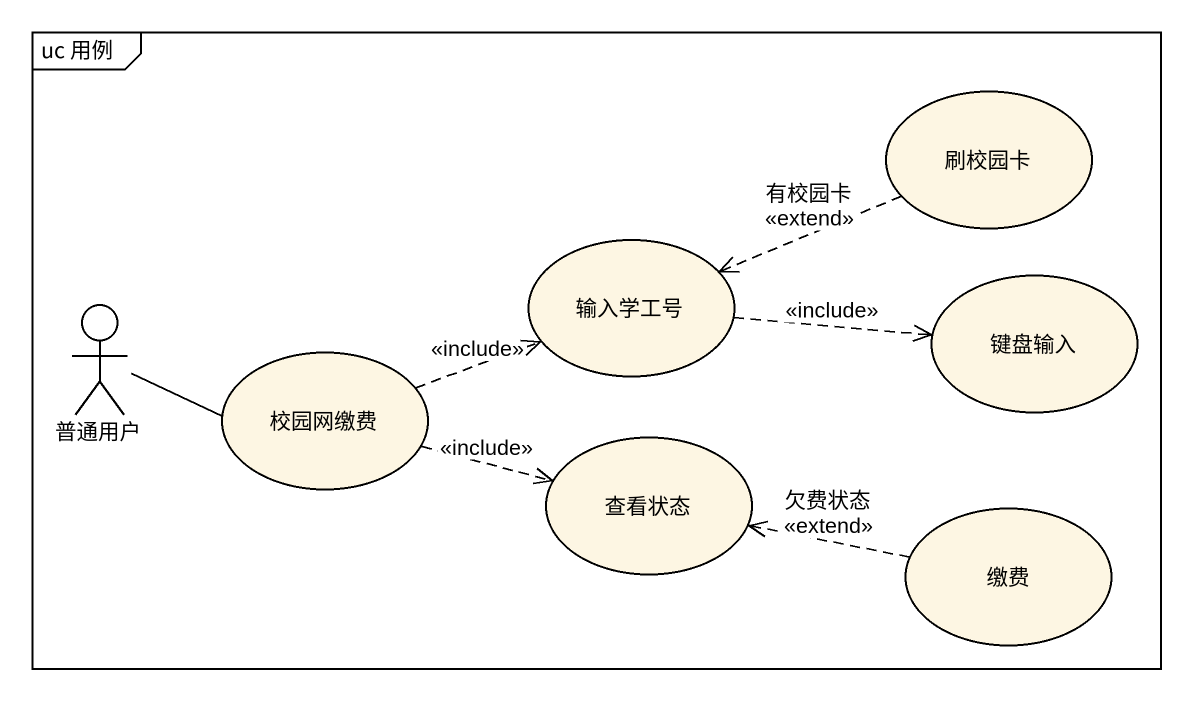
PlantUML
@startuml
mainframe uc 用例
usecase 刷校园卡
usecase 输入学工号
usecase 键盘输入
actor 普通用户
usecase 校园网缴费
usecase 查看状态
usecase 缴费
刷校园卡 .left.> 输入学工号 : 有校园卡\n<<extend>>
输入学工号 .right.> 键盘输入 : <<include>>
普通用户 -right- 校园网缴费
校园网缴费 .right.> 输入学工号 : <<include>>
校园网缴费 .right.> 查看状态 : <<include>>
缴费 .left.> 查看状态 : 欠费状态\n<<extend>>
@enduml
